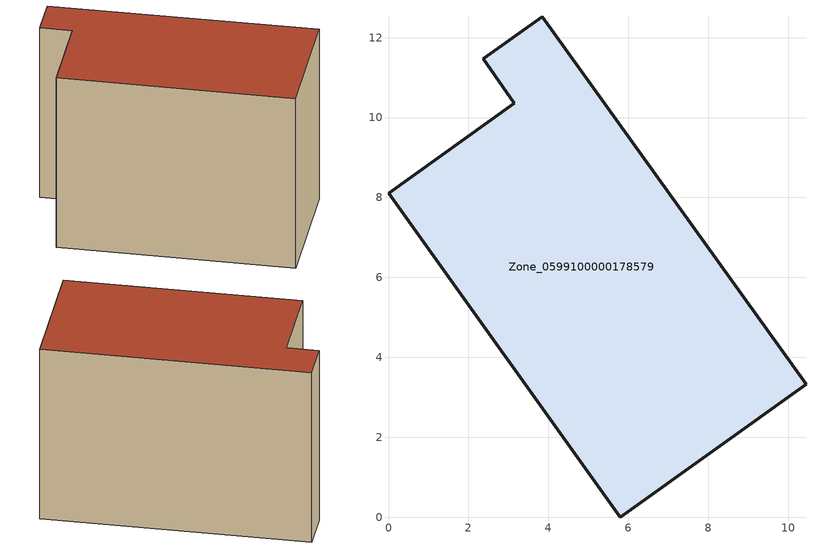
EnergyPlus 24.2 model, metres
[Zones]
Zone_0599100000178579
 floor ground (C_G): 10.45,3.32 5.8,0 0,8.11 3.15,10.36 2.37,11.47 3.85,12.52 z0
 wall outside (C_F): 5.8,0 10.45,3.32 3.85,12.52 2.37,11.47 3.15,10.36 0,8.11 5.8,0 z0:8.04
 roof outside (C_R): 0,8.11 5.8,0 10.45,3.32 3.85,12.52 2.37,11.47 3.15,10.36 z8.04
[BUILDING]
Pand.0599100000178579: North Axis=0; Terrain=City; Loads Convergence Tolerance Value=0.04; Temperature Convergence Tolerance Value=0.4; Solar Distribution=FullExterior; Maximum Number of Warmup Days=25; Minimum Number of Warmup Days=1
[Site:Location]
Rotterdam.The.Hague.AP_ZH_NLD Design_Conditions: Latitude=51.96; Longitude=4.45; Time Zone=1; Elevation=-4.5
[SITE:GROUNDTEMPERATURE:BUILDINGSURFACE]
18, 18, 18, 18, 18, 18, 18, 18, 18, 18, 18, 18
[MATERIAL] Thermal Absorptance=0.9; Solar Absorptance=0.7; Visible Absorptance=0.7
Name | Roughness | Thickness | Conductivity | Density | Specific Heat
G.TI.1975-1991 | MediumSmooth | 0.15 | 0.288461 | 540 | 1210
F.TI.1975-1991 | Rough | 0.3 | 0.230769 | 1920 | 840
R.TI.1975-1991 | MediumRough | 0.2 | 0.153846 | 1500 | 1000
[CONSTRUCTION]
C_G: G.TI.1975-1991
C_F: F.TI.1975-1991
C_R: R.TI.1975-1991
[ZONE]
Zone_0599100000178579: Type=1; Multiplier=1; Ceiling Height=Autocalculate; Volume=Autocalculate; Floor Area=autocalculate; Part of Total Floor Area=Yes
[ZONEINFILTRATION:DESIGNFLOWRATE]
Infil_Zone_0599100000178579: Zone or ZoneList or Space or SpaceList=Zone_0599100000178579; Schedule=AlwaysOn; Design Flow Rate Calculation Method=Flow/Area; Flow Rate per Floor Area=0.003; Constant Term Coefficient=1; Temperature Term Coefficient=0; Velocity Term Coefficient=0; Velocity Squared Term Coefficient=0
[HVACTEMPLATE:ZONE:IDEALLOADSAIRSYSTEM]
Zone_0599100000178579: Maximum Heating Supply Air Temperature=50; Minimum Cooling Supply Air Temperature=13; Maximum Heating Supply Air Humidity Ratio=0.0156; Minimum Cooling Supply Air Humidity Ratio=0.0077; Heating Limit=NoLimit; Cooling Limit=NoLimit; Dehumidification Control Type=ConstantSensibleHeatRatio; Cooling Sensible Heat Ratio=0.7; Dehumidification Setpoint=60; Humidification Control Type=None; Humidification Setpoint=30; Outdoor Air Method=None; Outdoor Air Flow Rate per Person=0.00944; Outdoor Air Flow Rate per Zone Floor Area=0; Outdoor Air Flow Rate per Zone=0; Demand Controlled Ventilation Type=None; Outdoor Air Economizer Type=NoEconomizer; Heat Recovery Type=None; Sensible Heat Recovery Effectiveness=0.7; Latent Heat Recovery Effectiveness=0.65
[ZONECONTROL:THERMOSTAT]
ThermostatControl_Zone_0599100000178579: Zone or ZoneList=Zone_0599100000178579; Control Type Schedule=DualSetpointControlType; Control 1=Thermostat_Zone_0599100000178579; Temperature Difference Between Cutout And Setpoint=0
[THERMOSTATSETPOINT:DUALSETPOINT]
Thermostat_Zone_0599100000178579: Heating Setpoint Temperature Schedule=HeatingSetpoint_Zone_0599100000178579; Cooling Setpoint Temperature Schedule=CoolingSetpoint_Zone_0599100000178579
[SCHEDULE:COMPACT]
HeatingSetpoint_Zone_0599100000178579: Through: 12/31, For: AllDays, Until: 24:00, 21
CoolingSetpoint_Zone_0599100000178579: Through: 12/31, For: AllDays, Until: 24:00, 24
DualSetpointControlType: Through: 12/31, For: AllDays, Until: 24:00, 4
AlwaysOn: Through: 12/31, For: AllDays, Until: 24:00, 1
